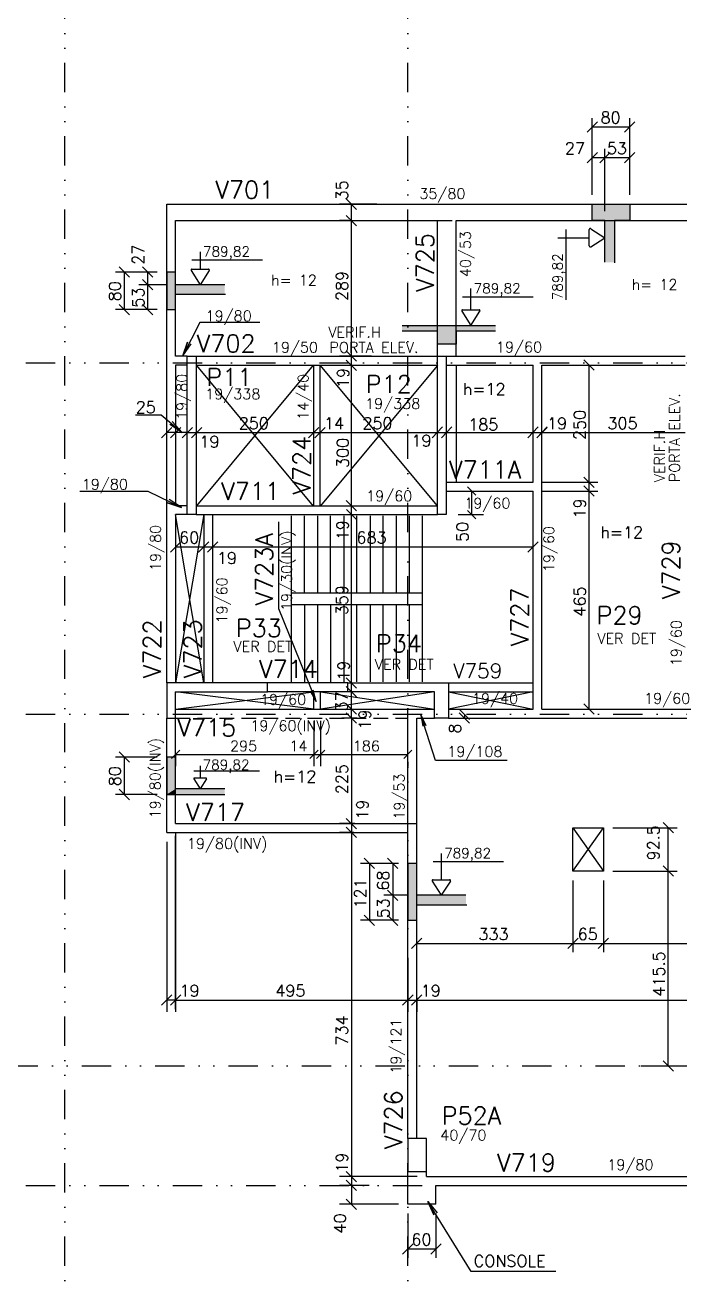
# Model space of a CAD drawing. Extents: x 550200 to 565075, y 404 to 10916.
# Drawn here: x 553862 to 555258, y 4057 to 6733 of the extents above; entities that cross this region are included whole.
import ezdxf

# ---------------------------------------------------------------- set-up
doc = ezdxf.new("R2010")
doc.units = 0
doc.header["$LTSCALE"] = 125
doc.header["$MEASUREMENT"] = 0
doc.linetypes.add('DIVIDE', pattern=[1.25, 0.5, -0.25, 0, -0.25, 0, -0.25])
doc.linetypes.add('HIDDEN', pattern=[0.375, 0.25, -0.125])
doc.layers.get('0').update_dxf_attribs({"linetype": 'CONTINUOUS'})
for name, color, linetype in [('205', 14, 'DIVIDE'), ('210', 7, 'HIDDEN'), ('216', 7, 'CONTINUOUS'), ('220', 4, 'CONTINUOUS'), ('231', 5, 'CONTINUOUS'), ('238', 11, 'CONTINUOUS'), ('250', 5, 'CONTINUOUS'), ('253', 253, 'CONTINUOUS')]:
    doc.layers.add(name, color=color, linetype=linetype)
doc.styles.get("Standard").update_dxf_attribs({"font": 'ROMANS.SHX'})

msp = doc.modelspace()

# ---------------------------------------------------------------- linework, layer by layer
at = {"layer": '205'}
for p, q in [((553947.2, 3617.8), (553947.2, 10272.7)), ((554678.2, 3617.8), (554678.2, 10272.7)), ((550735.3, 6013.4), (560496.2, 6013.4)), ((550735.3, 5263.4), (560230.4, 5263.4)), ((550697.8, 4513.4), (560247, 4513.4)), ((550735.3, 4258.4), (560263.5, 4258.4))]:
    msp.add_line(p, q, dxfattribs=at)
at = {"layer": '210'}
for p, q in [((554741.2, 6316.4), (554781.2, 6316.4)), ((554183.2, 5255.4), (554678.2, 5255.4))]:
    msp.add_line(p, q, dxfattribs=at)
at = {"layer": '216', "color": 7, "linetype": 'Continuous'}
for p, q in [((555060.3, 6505.1), (555082.4, 6527.2)), ((555140.3, 6505.1), (555162.4, 6527.2)), ((555060.3, 6439.7), (555082.4, 6461.8)), ((555087.3, 6439.7), (555109.4, 6461.8)), ((555087.3, 6439.7), (555109.4, 6461.8)), ((555140.3, 6439.7), (555162.4, 6461.8)), ((554062.7, 6217.8), (554084.8, 6195.7)), ((554112.6, 6217.8), (554134.7, 6195.7)), ((554112.6, 6190.8), (554134.7, 6168.7)), ((554112.6, 6190.8), (554134.7, 6168.7)), ((554062.7, 6137.8), (554084.8, 6115.7)), ((554112.6, 6137.8), (554134.7, 6115.7)), ((555075.6, 5997.4), (555053.5, 6019.5)), ((555075.6, 5747.4), (555053.5, 5769.5)), ((555075.6, 5747.4), (555053.5, 5769.5)), ((554823.4, 5730.6), (554805.7, 5748.3)), ((555075.6, 5728.4), (555053.5, 5750.5)), ((555075.6, 5728.4), (555053.5, 5750.5)), ((554823.4, 5680.6), (554805.7, 5698.3)), ((555075.6, 5263.4), (555053.5, 5285.5)), ((554062.7, 5183.4), (554084.8, 5161.3)), ((554174.4, 5168.9), (554192.1, 5186.6)), ((554469.4, 5168.9), (554487.1, 5186.6)), ((554469.4, 5168.9), (554487.1, 5186.6)), ((554483.4, 5168.9), (554501.1, 5186.6)), ((554483.4, 5168.9), (554501.1, 5186.6)), ((554669.4, 5168.9), (554687.1, 5186.6)), ((554062.7, 5103.4), (554084.8, 5081.3)), ((555244.4, 5010.4), (555222.3, 5032.5)), ((554585.2, 4956.3), (554607.3, 4934.2)), ((554635.1, 4956.3), (554657.2, 4934.2)), ((555244.4, 4917.9), (555222.3, 4940)), ((555244.4, 4917.9), (555222.3, 4940)), ((554635.1, 4888.3), (554657.2, 4866.2)), ((554635.1, 4888.3), (554657.2, 4866.2)), ((554585.2, 4835.3), (554607.3, 4813.2)), ((554635.1, 4835.3), (554657.2, 4813.2)), ((554686.2, 4763.6), (554708.3, 4785.7)), ((555019.2, 4763.6), (555041.3, 4785.7)), ((555019.2, 4763.6), (555041.3, 4785.7)), ((555084.2, 4763.6), (555106.3, 4785.7)), ((555084.2, 4763.6), (555106.3, 4785.7)), ((555244.4, 4502.4), (555222.3, 4524.5))]:
    msp.add_line(p, q, dxfattribs=at)
at = {"layer": '216'}
for p, q in [((554568.8, 6340.4), (554546.7, 6362.5)), ((554568.8, 6305.4), (554546.7, 6327.5)), ((554568.8, 6305.4), (554546.7, 6327.5)), ((554568.8, 6016.4), (554546.7, 6038.5)), ((554568.8, 6016.4), (554546.7, 6038.5)), ((554568.8, 6016.4), (554546.7, 6038.5)), ((554568.8, 6016.4), (554546.7, 6038.5)), ((554568.8, 5996.4), (554546.7, 6018.5)), ((554568.8, 5996.4), (554546.7, 6018.5)), ((554175.3, 5875.4), (554153.2, 5853.3)), ((554175.3, 5875.4), (554153.2, 5853.3)), ((554194.3, 5875.4), (554172.2, 5853.3)), ((554194.3, 5875.4), (554172.2, 5853.3)), ((554197.2, 5853.3), (554219.3, 5875.4)), ((554197.2, 5853.3), (554219.3, 5875.4)), ((554219.3, 5875.4), (554197.2, 5853.3)), ((554217.2, 5853.3), (554239.3, 5875.4)), ((554217.2, 5853.3), (554239.3, 5875.4)), ((554466.2, 5853.3), (554488.3, 5875.4)), ((554466.2, 5853.3), (554488.3, 5875.4)), ((554480.2, 5853.3), (554502.3, 5875.4)), ((554480.2, 5853.3), (554502.3, 5875.4)), ((554730.2, 5853.3), (554752.3, 5876.4)), ((554730.2, 5853.3), (554752.3, 5876.4)), ((554750.2, 5853.3), (554772.3, 5876.4)), ((554750.2, 5853.3), (554772.3, 5876.4)), ((554934.2, 5853.3), (554956.3, 5876.4)), ((554934.2, 5853.3), (554956.3, 5876.4)), ((554953.2, 5853.3), (554975.3, 5876.4)), ((554953.2, 5853.3), (554975.3, 5876.4)), ((554953.2, 5853.3), (554975.3, 5875.4)), ((554568.8, 5697.4), (554546.7, 5719.5)), ((554568.8, 5697.4), (554546.7, 5719.5)), ((554569.8, 5678.4), (554547.7, 5700.5)), ((554569.8, 5678.4), (554547.7, 5700.5)), ((554172.2, 5609.3), (554194.3, 5631.4)), ((554232.2, 5609.3), (554254.3, 5631.4)), ((554232.2, 5609.3), (554254.3, 5631.4)), ((554251.2, 5609.3), (554273.3, 5631.4)), ((554251.2, 5609.3), (554273.3, 5631.4)), ((554934.2, 5609.3), (554956.3, 5631.4)), ((554568.8, 5319.4), (554546.7, 5341.5)), ((554568.8, 5319.4), (554546.7, 5341.5)), ((554568.8, 5300.4), (554546.7, 5322.5)), ((554568.8, 5300.4), (554546.7, 5322.5)), ((554568.8, 5263.4), (554546.7, 5285.5)), ((554568.8, 5263.4), (554546.7, 5285.5)), ((554787.7, 5274.5), (554809.8, 5252.4)), ((554568.8, 5244.4), (554546.7, 5266.5)), ((554568.8, 5244.4), (554546.7, 5266.5)), ((554546.7, 5266.5), (554568.8, 5244.4)), ((554546.7, 5266.5), (554568.8, 5244.4)), ((554787.7, 5266.5), (554809.8, 5244.4)), ((554546.7, 5041.5), (554568.8, 5019.4)), ((554546.7, 5041.5), (554568.8, 5019.4)), ((554546.7, 5022.5), (554568.8, 5000.4)), ((554546.7, 5022.5), (554568.8, 5000.4)), ((554546.7, 5022.5), (554568.8, 5000.4)), ((554175.3, 4664.9), (554153.2, 4642.8)), ((554194.3, 4664.9), (554172.2, 4642.8)), ((554194.3, 4664.9), (554172.2, 4642.8)), ((554194.3, 4664.9), (554172.2, 4642.8)), ((554194.3, 4664.9), (554172.2, 4642.8)), ((554172.2, 4642.8), (554194.3, 4664.9)), ((554667.2, 4642.8), (554689.3, 4664.9)), ((554667.2, 4642.8), (554689.3, 4664.9)), ((554686.2, 4642.8), (554708.3, 4664.9)), ((554686.2, 4642.8), (554708.3, 4664.9)), ((554546.7, 4288.5), (554568.8, 4266.4)), ((554546.7, 4288.5), (554568.8, 4266.4)), ((554546.7, 4269.5), (554568.8, 4247.4)), ((554546.7, 4269.5), (554568.8, 4247.4)), ((554546.7, 4229.5), (554568.8, 4207.4)), ((554667.2, 4112), (554689.3, 4134.1)), ((554727.2, 4112), (554749.3, 4134.1))]:
    msp.add_line(p, q, dxfattribs=at)
at = {"layer": '220'}
msp.add_line((554666.1, 6092.9), (554865.1, 6092.9), dxfattribs=at)
for points in [[(555098.4, 6227.6), (555098.4, 6316.4), (555071.4, 6316.4), (555071.4, 6351.4), (555151.4, 6351.4), (555151.4, 6316.4), (555118.4, 6316.4), (555118.4, 6226)], [(554288.1, 6179.7), (554183.2, 6179.7), (554183.2, 6206.7), (554164.2, 6206.7), (554164.2, 6126.7), (554183.2, 6126.7), (554183.2, 6159.7), (554289.7, 6159.7)], [(554865.1, 6080.9), (554781.2, 6080.9), (554781.2, 6052.9), (554741.2, 6052.9), (554741.2, 6080.9), (554666.1, 6080.9)], [(554208.2, 6027.4), (554227.2, 6027.4), (554227.2, 5689.4), (554208.2, 5689.4), (554208.2, 6027.4)], [(554741.2, 5689.4), (554741.2, 6027.4), (554760.2, 6027.4), (554760.2, 5890.4), (554760.2, 5890.4), (554760.2, 5689.4), (554741.2, 5689.4)], [(554183.2, 5311.4), (554379.2, 5311.4), (554379.2, 5330.4), (554164.2, 5330.4), (554164.2, 5255.4), (554183.2, 5255.4), (554183.2, 5311.4)], [(554735.2, 5311.4), (554550.2, 5311.4), (554550.2, 5330.4), (554765.2, 5330.4), (554765.2, 5255.4), (554735.2, 5255.4), (554735.2, 5311.4)], [(554288.1, 5104.3), (554183.2, 5104.3), (554183.2, 5172.3), (554164.2, 5172.3), (554164.2, 5092.3), (554183.2, 5092.3), (554183.2, 5092.3), (554288.1, 5092.3)], [(554802.1, 4877.3), (554697.2, 4877.3), (554697.2, 4945.3), (554678.2, 4945.3), (554678.2, 4824.3), (554697.2, 4824.3), (554697.2, 4857.3), (554803.7, 4857.3)], [(554678.2, 4288.4), (554718.2, 4288.4), (554718.2, 4358.4), (554678.2, 4358.4), (554678.2, 4288.4)]]:
    msp.add_lwpolyline(points, dxfattribs=at)
at = {"layer": '231'}
for p, q in [((554429.7, 5686.9), (554429.7, 5332.9)), ((554457.7, 5521.9), (554457.7, 5686.9)), ((554485.7, 5686.9), (554485.7, 5521.9)), ((554513.7, 5521.9), (554513.7, 5686.9)), ((554541.7, 5686.9), (554541.7, 5521.9)), ((554569.7, 5521.9), (554569.7, 5686.9)), ((554597.7, 5686.9), (554597.7, 5521.9)), ((554625.7, 5521.9), (554625.7, 5686.9)), ((554653.7, 5686.9), (554653.7, 5521.9)), ((554681.7, 5521.9), (554681.7, 5686.9)), ((554709.7, 5332.9), (554709.7, 5686.9)), ((554709.7, 5521.9), (554429.7, 5521.9)), ((554429.7, 5497.9), (554709.7, 5497.9)), ((554457.7, 5497.9), (554457.7, 5332.9)), ((554485.7, 5497.9), (554485.7, 5332.9)), ((554513.7, 5497.9), (554513.7, 5332.9)), ((554541.7, 5497.9), (554541.7, 5332.9)), ((554569.7, 5332.9), (554569.7, 5497.9)), ((554597.7, 5497.9), (554597.7, 5332.9)), ((554625.7, 5332.9), (554625.7, 5497.9)), ((554653.7, 5497.9), (554653.7, 5332.9)), ((554681.7, 5332.9), (554681.7, 5497.9))]:
    msp.add_line(p, q, dxfattribs=at)
at = {"layer": '238'}
for p, q in [((554164.2, 5330.4), (554164.2, 6351.4)), ((554164.2, 6351.4), (557256.2, 6351.4)), ((554183.2, 6027.4), (554183.2, 6316.4)), ((554183.2, 6316.4), (554741.2, 6316.4)), ((554741.2, 6027.4), (554741.2, 6316.4)), ((554781.2, 6027.4), (554781.2, 6316.4)), ((554781.2, 6316.4), (555567.2, 6316.4)), ((554208.2, 6027.4), (554183.2, 6027.4)), ((554227.2, 6027.4), (554741.2, 6027.4)), ((554741.2, 6027.4), (555269.2, 6027.4)), ((554208.2, 6008.4), (554183.2, 6008.4)), ((554183.2, 6008.4), (554183.2, 5708.4)), ((554227.2, 6008.4), (554741.2, 6008.4)), ((554477.2, 6008.4), (554477.2, 5707.4)), ((554491.2, 5707.4), (554491.2, 6008.4)), ((554760.2, 6008.4), (554945.2, 6008.4)), ((554781.2, 6008.4), (554781.2, 5758.4)), ((554945.2, 5758.4), (554945.2, 6008.4)), ((554964.2, 5274.4), (554964.2, 6008.4)), ((554964.2, 6008.4), (555269.2, 6008.4)), ((554760.2, 5758.4), (554945.2, 5758.4)), ((554760.2, 5739.4), (554945.2, 5739.4)), ((554945.2, 5274.4), (554945.2, 5739.4)), ((554208.2, 5708.4), (554183.2, 5708.4)), ((554227.2, 5708.4), (554741.2, 5708.4)), ((554716.2, 5708.4), (554741.2, 5708.4)), ((554208.2, 5689.4), (554183.2, 5689.4)), ((554183.2, 5689.4), (554183.2, 5330.4)), ((554227.2, 5689.4), (554741.2, 5689.4)), ((554243.2, 5689.4), (554243.2, 5330.4)), ((554262.2, 5689.4), (554262.2, 5330.4)), ((554550.2, 5330.4), (554379.2, 5330.4)), ((554765.2, 5330.4), (554945.2, 5330.4)), ((554550.2, 5311.4), (554379.2, 5311.4)), ((554478.2, 5274.4), (554478.2, 5311.4)), ((554492.2, 5274.4), (554492.2, 5311.4)), ((554765.2, 5311.4), (554945.2, 5311.4)), ((554183.2, 5274.4), (554735.2, 5274.4)), ((554678.2, 4358.4), (554678.2, 5274.4)), ((554765.2, 5274.4), (554945.2, 5274.4)), ((554964.2, 5274.4), (555587.2, 5274.4)), ((554164.2, 5011.4), (554164.2, 5255.4)), ((554183.2, 5030.4), (554183.2, 5255.4)), ((554697.2, 4358.4), (554697.2, 5255.4)), ((554697.2, 5255.4), (554735.2, 5255.4)), ((554765.2, 5255.4), (555587.2, 5255.4)), ((554164.2, 5011.4), (554678.2, 5011.4)), ((554183.2, 5030.4), (554697.2, 5030.4)), ((554678.2, 4218.4), (554678.2, 4288.4)), ((554718.2, 4277.4), (554718.2, 4288.4)), ((554718.2, 4277.4), (555417.7, 4277.4)), ((554738.2, 4258.4), (555417.7, 4258.4)), ((554738.2, 4218.4), (554738.2, 4258.4)), ((554738.2, 4218.4), (554678.2, 4218.4))]:
    msp.add_line(p, q, dxfattribs=at)
msp.add_lwpolyline([(555030.2, 5021.4), (555095.2, 5021.4), (555095.2, 4928.9), (555030.2, 4928.9), (555030.2, 5021.4)], dxfattribs=at)
at = {"layer": '250', "color": 7, "linetype": 'Continuous'}
for p, q in [((555071.4, 6371.4), (555071.4, 6534.9)), ((555151.4, 6371.4), (555151.4, 6534.9)), ((555071.4, 6516.2), (555151.4, 6516.2)), ((555071.4, 6371.4), (555071.4, 6469.5)), ((555071.4, 6450.7), (555098.4, 6450.7)), ((555098.4, 6336.4), (555098.4, 6469.5)), ((555098.4, 6336.4), (555098.4, 6469.5)), ((555098.4, 6450.7), (555151.4, 6450.7)), ((555151.4, 6371.4), (555151.4, 6469.5)), ((554144.2, 6206.7), (554055, 6206.7)), ((554073.8, 6206.7), (554073.8, 6126.7)), ((554144.2, 6206.7), (554104.9, 6206.7)), ((554123.6, 6206.7), (554123.6, 6179.7)), ((554163.2, 6179.7), (554104.9, 6179.7)), ((554163.2, 6179.7), (554104.9, 6179.7)), ((554123.6, 6179.7), (554123.6, 6126.7)), ((554144.2, 6126.7), (554055, 6126.7)), ((554144.2, 6126.7), (554104.9, 6126.7)), ((555064.6, 5758.4), (555064.6, 6008.4)), ((555072.8, 6008.4), (555083.3, 6008.4)), ((554965.2, 5758.4), (555083.3, 5758.4)), ((554965.2, 5758.4), (555083.3, 5758.4)), ((555064.6, 5739.4), (555064.6, 5758.4)), ((554785.2, 5739.4), (554839.5, 5739.4)), ((554814.5, 5689.4), (554814.5, 5739.4)), ((554965.2, 5739.4), (555083.3, 5739.4)), ((554965.2, 5739.4), (555083.3, 5739.4)), ((555064.6, 5274.4), (555064.6, 5739.4)), ((554785.2, 5689.4), (554839.5, 5689.4)), ((555076.8, 5274.4), (555083.3, 5274.4)), ((554478.2, 5249.4), (554478.2, 5152.8)), ((554478.2, 5249.4), (554478.2, 5152.8)), ((554492.2, 5249.4), (554492.2, 5152.8)), ((554492.2, 5249.4), (554492.2, 5152.8)), ((554144.2, 5172.3), (554055, 5172.3)), ((554073.8, 5172.3), (554073.8, 5092.3)), ((554183.2, 5177.8), (554478.2, 5177.8)), ((554183.2, 5176.1), (554183.2, 5152.8)), ((554478.2, 5177.8), (554492.2, 5177.8)), ((554492.2, 5177.8), (554678.2, 5177.8)), ((554678.2, 5161.8), (554678.2, 5152.8)), ((554144.2, 5092.3), (554055, 5092.3)), ((555115.2, 5021.4), (555252.1, 5021.4)), ((555233.4, 4928.9), (555233.4, 5021.4)), ((554658.2, 4945.3), (554577.5, 4945.3)), ((554596.2, 4945.3), (554596.2, 4824.3)), ((554658.2, 4945.3), (554627.4, 4945.3)), ((554646.1, 4945.3), (554646.1, 4877.3)), ((555115.2, 4928.9), (555252.1, 4928.9)), ((555115.2, 4928.9), (555252.1, 4928.9)), ((555233.4, 4513.4), (555233.4, 4928.9)), ((555030.2, 4908.9), (555030.2, 4755.9)), ((555030.2, 4908.9), (555030.2, 4755.9)), ((555095.2, 4908.9), (555095.2, 4755.9)), ((555095.2, 4908.9), (555095.2, 4755.9)), ((554677.2, 4877.3), (554627.4, 4877.3)), ((554677.2, 4877.3), (554627.4, 4877.3)), ((554646.1, 4877.3), (554646.1, 4824.3)), ((554658.2, 4824.3), (554577.5, 4824.3)), ((554658.2, 4824.3), (554627.4, 4824.3)), ((554697.2, 4763.6), (554697.2, 4793.4)), ((554697.2, 4774.6), (555030.2, 4774.6)), ((555030.2, 4774.6), (555095.2, 4774.6)), ((555095.2, 4774.6), (555780.2, 4774.6)), ((555175.7, 4513.4), (555252.1, 4513.4))]:
    msp.add_line(p, q, dxfattribs=at)
at = {"layer": '250'}
for p, q in [((554612.2, 6351.4), (554532.8, 6351.4)), ((554557.8, 6332.4), (554557.8, 6351.4)), ((554552.3, 6316.4), (554532.8, 6316.4)), ((554557.8, 6027.4), (554557.8, 6332.4)), ((555015.5, 6147.4), (555015.5, 6297.6)), ((555065.1, 6280), (555065.1, 6297.6)), ((555068.1, 6299.2), (555098.4, 6280)), ((554997.9, 6280), (555065.1, 6280)), ((555065.1, 6262.4), (555065.1, 6280)), ((555065.1, 6262.4), (555065.1, 6280)), ((555068.1, 6260.8), (555098.4, 6280)), ((554235.6, 6250.1), (554235.6, 6213)), ((554235.6, 6250.1), (554235.6, 6213)), ((554216.4, 6210), (554235.6, 6179.7)), ((554216.4, 6210), (554235.6, 6179.7)), ((554218.1, 6232.6), (554368.3, 6232.6)), ((554218.1, 6232.6), (554368.3, 6232.6)), ((554218.1, 6213), (554235.6, 6213)), ((554218.1, 6213), (554235.6, 6213)), ((554254.9, 6210), (554235.6, 6179.7)), ((554254.9, 6210), (554235.6, 6179.7)), ((554235.7, 6213), (554253.2, 6213)), ((554235.7, 6213), (554253.2, 6213)), ((554812.6, 6126.1), (554812.6, 6171.5)), ((554795.1, 6153.9), (554945.3, 6153.9)), ((554793.4, 6123.2), (554812.6, 6092.9)), ((554795.1, 6126.1), (554812.6, 6126.1)), ((554812.6, 6092.9), (554831.9, 6123.2)), ((554812.7, 6126.1), (554830.2, 6126.1)), ((554579.8, 6027.4), (554532.8, 6027.4)), ((554600.6, 6027.4), (554532.8, 6027.4)), ((554557.8, 6007.4), (554557.8, 6027.4)), ((554228.2, 5708.4), (554477.2, 6008.4)), ((554477.2, 5707.4), (554228.2, 6007.4)), ((554741.2, 5708.4), (554491.2, 6008.4)), ((554741.2, 6007.4), (554491.2, 5707.4)), ((554557.8, 5708.4), (554557.8, 6007.4)), ((554208.2, 5850.4), (554208.2, 5889.3)), ((554183.2, 5864.3), (554164.2, 5864.3)), ((554183.2, 5864.4), (554183.2, 5839.3)), ((554208.2, 5864.3), (554183.2, 5864.3)), ((554208.2, 5864.3), (554228.2, 5864.3)), ((554228.2, 5864.3), (554477.2, 5864.3)), ((554477.2, 5864.3), (554491.2, 5864.3)), ((554491.2, 5864.3), (554741.2, 5864.3)), ((554741.2, 5864.3), (554761.2, 5864.3)), ((554761.2, 5864.3), (554944.2, 5864.3)), ((554944.2, 5864.3), (554964.2, 5864.3)), ((554964.2, 5864.3), (555269.2, 5864.3)), ((554557.8, 5689.4), (554557.8, 5708.4)), ((554243.2, 5689.4), (554183.2, 5330.4)), ((554243.2, 5330.4), (554183.2, 5689.4)), ((554557.8, 5330.4), (554557.8, 5689.4)), ((554945.2, 5626.7), (554945.2, 5645.3)), ((554183.2, 5620.3), (554243.2, 5620.3)), ((554243.2, 5620.3), (554262.2, 5620.3)), ((554262.2, 5620.3), (554945.2, 5620.3)), ((554557.8, 5311.4), (554557.8, 5330.4)), ((554478.2, 5274.4), (554183.2, 5311.4)), ((554183.2, 5274.4), (554478.2, 5311.4)), ((554492.2, 5311.4), (554735.2, 5274.4)), ((554735.2, 5311.4), (554492.2, 5274.4)), ((554557.8, 5274.4), (554557.8, 5311.4)), ((554765.2, 5311.4), (554945.2, 5274.4)), ((554945.2, 5311.4), (554765.2, 5274.4)), ((554557.8, 5255.4), (554557.8, 5274.4)), ((554570.5, 5255.4), (554537.2, 5255.4)), ((554557.8, 5255.4), (554557.8, 5030.4)), ((554785.2, 5255.4), (555084.3, 5255.4)), ((554798.8, 5263.4), (554798.8, 5255.4)), ((554222.1, 5142.7), (554362.1, 5142.7)), ((554235.6, 5153.6), (554235.6, 5127.6)), ((554222.2, 5125.5), (554235.6, 5104.3)), ((554223.3, 5127.6), (554235.6, 5127.6)), ((554249.1, 5125.5), (554235.6, 5104.3)), ((554235.7, 5127.6), (554248, 5127.6)), ((554183.2, 5010.4), (554183.2, 4628.9)), ((554513.1, 5011.4), (554582.8, 5011.4)), ((554565.6, 5030.4), (554532.8, 5030.4)), ((554563.4, 5011.4), (554532.8, 5011.4)), ((554557.8, 5030.4), (554557.8, 5011.4)), ((554557.8, 5011.4), (554557.8, 4277.4)), ((555030.2, 4928.9), (555095.2, 5021.4)), ((555030.2, 5021.4), (555095.2, 4928.9)), ((554164.2, 4991.4), (554164.2, 4628.9)), ((554183.2, 4634.6), (554183.2, 5004.4)), ((554749.6, 4966.8), (554749.6, 4910.5)), ((554749.6, 4966.8), (554749.6, 4910.5)), ((554732.1, 4949.2), (554882.3, 4949.2)), ((554732.1, 4949.2), (554882.3, 4949.2)), ((554730.4, 4907.6), (554749.6, 4877.3)), ((554730.4, 4907.6), (554749.6, 4877.3)), ((554732.1, 4910.5), (554749.6, 4910.5)), ((554732.1, 4910.5), (554749.6, 4910.5)), ((554768.9, 4907.6), (554749.6, 4877.3)), ((554768.9, 4907.6), (554749.6, 4877.3)), ((554749.7, 4910.5), (554767.2, 4910.5)), ((554749.7, 4910.5), (554767.2, 4910.5)), ((554183.2, 4777.8), (554183.2, 4628.9)), ((554678.2, 4743.7), (554678.2, 4628.9)), ((554697.2, 4658.8), (554697.2, 4628.9)), ((554183.2, 4653.9), (554164.2, 4653.9)), ((554183.2, 4653.9), (554164.2, 4653.9)), ((554183.2, 4653.9), (554678.2, 4653.9)), ((554678.2, 4653.9), (554697.2, 4653.9)), ((554697.2, 4653.9), (559927.7, 4653.9)), ((554698.2, 4277.4), (554532.8, 4277.4)), ((554595.5, 4258.4), (554532.8, 4258.4)), ((554557.8, 4277.4), (554557.8, 4258.4)), ((554557.8, 4258.4), (554557.8, 4218.4)), ((554658.2, 4218.4), (554532.8, 4218.4)), ((554678.2, 4198.4), (554678.2, 4104.3)), ((554738.2, 4198.4), (554738.2, 4104.3)), ((554678.2, 4123.1), (554738.2, 4123.1))]:
    msp.add_line(p, q, dxfattribs=at)
for points in [[(554363, 6099.1), (554234.8, 6099.1), (554198.4, 6028), (554208.9, 6057.4), (554198.4, 6028), (554216.2, 6053.7)], [(554097.9, 5901.9), (554152.4, 5901.9), (554197.2, 5864.7), (554176, 5887.6), (554197.2, 5864.7), (554170.8, 5881.3)], [(553979.1, 5739.5), (554124.1, 5739.5), (554195.7, 5704.3), (554166.1, 5714.3), (554195.7, 5704.3), (554169.7, 5721.6)], [(554993.8, 4074.7), (554812.9, 4074.7), (554721.1, 4224.6), (554733.8, 4196), (554721.1, 4224.6), (554740.7, 4200.3)]]:
    msp.add_lwpolyline(points, dxfattribs=at)
at = {"layer": '250', "color": 7, "linetype": 'Continuous'}
for points in [[(554402.2, 5673.8), (554402.2, 5488.9), (554482.9, 5290.9), (554470.6, 5312.7), (554482.9, 5290.9), (554476.6, 5315.1)], [(554890.2, 5165.2), (554890.2, 5165.2), (554737.5, 5165.2), (554705.7, 5262.4), (554716.5, 5239.8), (554705.7, 5262.4), (554710.3, 5237.8)]]:
    msp.add_lwpolyline(points, dxfattribs=at)
at = {"layer": '250'}
for centre, radius, start, end in [((555067, 6297.6), 1.93, 57.623, 180), ((555067, 6262.4), 1.93, 180, 302.3723), ((554218.1, 6211), 1.93, 90, 212.377), ((554218.1, 6211), 1.93, 90, 212.377), ((554253.2, 6211), 1.93, 327.6277, 90), ((554253.2, 6211), 1.93, 327.6277, 90), ((554795.1, 6124.2), 1.93, 90, 212.377), ((554795.1, 6124.2), 1.93, 90, 212.377), ((554830.2, 6124.2), 1.93, 327.6277, 90), ((554830.2, 6124.2), 1.93, 327.6277, 90), ((554223.3, 5126.2), 1.35, 90, 212.377), ((554248, 5126.2), 1.35, 327.6277, 90), ((554732.1, 4908.6), 1.93, 90, 212.377), ((554732.1, 4908.6), 1.93, 90, 212.377), ((554767.2, 4908.6), 1.93, 327.6277, 90), ((554767.2, 4908.6), 1.93, 327.6277, 90)]:
    msp.add_arc(centre, radius, start, end, dxfattribs=at)
at = {"layer": '253'}
for points in [[(555071.4, 6351.4), (555071.4, 6316.4), (555098.4, 6316.4)], [(555071.4, 6351.4), (555098.4, 6316.4), (555151.4, 6351.4)], [(555118.4, 6316.4), (555151.4, 6351.4), (555098.4, 6316.4)], [(555118.4, 6316.4), (555151.4, 6316.4), (555151.4, 6351.4)], [(555118.4, 6316.4), (555098.4, 6316.4), (555098.4, 6227.6)], [(555118.4, 6316.4), (555098.4, 6227.6), (555118.4, 6227.6)], [(554164.2, 6126.7), (554164.2, 6206.7), (554183.2, 6206.7)], [(554164.2, 6126.7), (554183.2, 6206.7), (554183.2, 6179.7)], [(554164.2, 6126.7), (554183.2, 6179.7), (554183.2, 6126.7)], [(554183.2, 6159.7), (554183.2, 6126.7), (554183.2, 6179.7)], [(554183.2, 6159.7), (554183.2, 6179.7), (554288.1, 6179.7)], [(554183.2, 6159.7), (554288.1, 6179.7), (554288.1, 6159.7)], [(554666.1, 6080.9), (554666.1, 6092.9), (554865.1, 6092.9)], [(554666.1, 6080.9), (554865.1, 6092.9), (554741.2, 6080.9)], [(554781.2, 6080.9), (554741.2, 6080.9), (554865.1, 6092.9)], [(554781.2, 6080.9), (554781.2, 6052.9), (554741.2, 6052.9)], [(554781.2, 6080.9), (554741.2, 6052.9), (554741.2, 6080.9)], [(554781.2, 6080.9), (554865.1, 6092.9), (554865.1, 6080.9)], [(554164.2, 5092.3), (554164.2, 5172.3), (554183.2, 5172.3)], [(554164.2, 5092.3), (554183.2, 5172.3), (554183.2, 5104.3)], [(554164.2, 5092.3), (554183.2, 5104.3), (554183.2, 5092.3)], [(554183.2, 5092.3), (554183.2, 5092.3), (554183.2, 5104.3)], [(554183.2, 5092.3), (554183.2, 5104.3), (554288.1, 5104.3)], [(554183.2, 5092.3), (554288.1, 5104.3), (554288.1, 5092.3)], [(554678.2, 4824.3), (554678.2, 4945.3), (554697.2, 4945.3)], [(554678.2, 4824.3), (554697.2, 4945.3), (554697.2, 4877.3)], [(554678.2, 4824.3), (554697.2, 4877.3), (554697.2, 4824.3)], [(554697.2, 4857.3), (554697.2, 4824.3), (554697.2, 4877.3)], [(554697.2, 4857.3), (554697.2, 4877.3), (554802.1, 4877.3)], [(554697.2, 4857.3), (554802.1, 4877.3), (554802.1, 4857.3)]]:
    msp.add_solid(points, dxfattribs=at)

# ---------------------------------------------------------------- texts
for p in [(554241.6, 6239.9), (554818.6, 6161.3), (554240.7, 5145.2), (554755.6, 4956.6)]:
    msp.add_text('789,82', height=21.25).set_placement(p)
msp.add_text('789,82', height=21.25, rotation=90).set_placement((555008.1, 6146.5))
at = {"layer": '216', "color": 7, "linetype": 'Continuous'}
for s, height, p in [('80', 25, (555088.9, 6523.7)), ('27', 25, (555013, 6458.2)), ('53', 25, (555102.4, 6458.2)), ('295', 22.5, (554299.2, 5184.5)), ('14', 22.5, (554425.7, 5184.5)), ('186', 22.5, (554560.8, 5184.6)), ('333', 25, (554828.7, 4782.1)), ('65', 25, (555040.2, 4782.1))]:
    msp.add_text(s, height=height, dxfattribs=at).set_placement(p)
at = {"layer": '216'}
for s, height, p in [('35', 25, (554550.3, 6359.8)), ('40/53', 22.5, (554812.5, 6195.8)), ('289', 25, (554550.3, 6144.9)), ('19', 25, (554552.7, 5959.3)), ('19/80', 22.5, (554207.9, 5891.4)), ('14/40', 22.5, (554466.3, 5891.1)), ('PORTA ELEV.', 22.5, (555258.1, 5758.3)), ('VERIF.H', 22.5, (555226.1, 5758.3)), ('300', 25, (554551.9, 5788.7)), ('19/80', 22.5, (554151.7, 5569)), ('19/30(INV)', 22.5, (554431.3, 5483.8)), ('19', 25, (554551.7, 5634.7)), ('19/60', 22.5, (554990, 5566.6)), ('19/60', 22.5, (554293.2, 5457.1)), ('359', 25, (554550.3, 5474.9)), ('19/60', 22.5, (555261.6, 5365.9)), ('19', 25, (554553.7, 5335.1)), ('37', 25, (554549.7, 5269.5)), ('19', 25, (554599.1, 5230.9)), ('8', 25, (554791.3, 5222.1)), ('19/80(INV)', 22.5, (554150.8, 5041.5)), ('225', 25, (554550.3, 5092.9)), ('19/53', 22.5, (554670.9, 5038.6)), ('19', 25, (554593.8, 5038.8)), ('734', 25, (554550.3, 4556.9)), ('19/121', 22.5, (554664.2, 4496.9)), ('19', 25, (554550.3, 4285.8)), ('40', 25, (554546.1, 4155.9))]:
    msp.add_text(s, height=height, rotation=90, dxfattribs=at).set_placement(p)
for s, height, p in [('35/80', 22.5, (554702.7, 6362.6)), ('h= 12', 22.5, (554386.9, 6178)), ('h= 12', 22.5, (555155.5, 6169)), ('19/80', 22.5, (554247.1, 6101.9)), ('VERIF.H', 22.5, (554508.8, 6067)), ('19/50', 22.5, (554388.4, 6034.9)), ('PORTA ELEV.', 22.5, (554511.1, 6034.7)), ('19/60', 22.5, (554866.1, 6035.4)), ('h=12', 25, (554795.6, 5944.5)), ('19/338', 22.5, (554246.3, 5935.4)), ('25', 25, (554098.1, 5905.8)), ('19/338', 22.5, (554587.1, 5914.8)), ('250', 25, (554317.7, 5871.8)), ('14', 25, (554499.6, 5871.8)), ('250', 25, (554581.2, 5871.8)), ('185', 25, (554806.8, 5869)), ('19', 25, (554975, 5871.4)), ('305', 25, (555103.6, 5871.8)), ('19', 25, (554234, 5832.4)), ('19', 25, (554685.9, 5834.6)), ('19/80', 22.5, (553983.2, 5742.6)), ('19/60', 22.5, (554589.4, 5717.9)), ('19/60', 22.5, (554798.6, 5702.6)), ('60', 25, (554190.7, 5627.8)), ('683', 25, (554568.7, 5627.8)), ('h=12', 25, (555088.7, 5639.1)), ('19', 25, (554271.1, 5584)), ('VER DET', 22.5, (555082.3, 5413.9)), ('VER DET', 22.5, (554306.6, 5396.7)), ('VER DET', 22.5, (554607.9, 5358.8)), ('19/60', 22.5, (554363.2, 5283.6)), ('19/40', 22.5, (554814.9, 5285.8)), ('19/60', 22.5, (555181.9, 5286)), ('19/60(INV)', 22.5, (554342.6, 5227.7)), ('19/108', 22.5, (554762.3, 5172.8)), ('h=12', 25, (554392.2, 5118.1)), ('19/80(INV)', 22.5, (554207.3, 4976.4)), ('19', 25, (554191.6, 4661.4)), ('495', 25, (554395.7, 4661.4)), ('19', 25, (554705.6, 4661.4)), ('40/70', 22.5, (554747.4, 4354.6)), ('19/80', 22.5, (555103.4, 4291.4)), ('60', 25, (554685.7, 4130.6)), ('CONSOLE', 25, (554818.7, 4084.8))]:
    msp.add_text(s, height=height, dxfattribs=at).set_placement(p)
at = {"layer": '216', "color": 7, "linetype": 'Continuous'}
for s, p in [('27', (554115.9, 6222.2)), ('80', (554066.3, 6144.2)), ('53', (554116.1, 6130.7)), ('250', (555057.1, 5848.4)), ('19', (555057.1, 5681.1)), ('50', (554807, 5631.1)), ('465', (555057.1, 5471.9)), ('80', (554066.3, 5109.8)), ('92.5', (555214.3, 4951.8)), ('68', (554638, 4887.4)), ('121', (554589.3, 4849.2)), ('53', (554638.6, 4828.3)), ('415.5', (555225.9, 4661.2))]:
    msp.add_text(s, height=25, rotation=90, dxfattribs=at).set_placement(p)
at = {"layer": '220'}
for s, height, p in [('V701', 37.5, (554267.9, 6363.4)), ('V702', 37.5, (554228.4, 6035.5)), ('P11', 37.5, (554248.9, 5963.8)), ('P12', 37.5, (554588.5, 5948.8)), ('V711A', 37.5, (554765.9, 5766.7)), ('V711', 37.5, (554280.5, 5720.6)), ('P29', 37.5, (555080.7, 5455.9)), ('P33', 37.5, (554311.7, 5428.5)), ('P34', 37.5, (554610.2, 5395.7)), ('V714', 37.5, (554361.1, 5341.3)), ('V759', 31.25, (554775, 5340.7)), ('V715', 37.5, (554187, 5216.5)), ('V717', 37.5, (554205.8, 5035.9)), ('P52A', 37.5, (554750.4, 4388.6)), ('V719', 37.5, (554868.5, 4288.5))]:
    msp.add_text(s, height=height, dxfattribs=at).set_placement(p)
for s, p in [('V725', (554733.7, 6164.4)), ('V724', (554470.8, 5732)), ('V723A', (554390.8, 5495.6)), ('V729', (555257.8, 5509.1)), ('V727', (554935.2, 5408.4)), ('V722', (554151.6, 5340.5)), ('V723', (554238.4, 5340.5)), ('V726', (554666, 4336))]:
    msp.add_text(s, height=37.5, rotation=90, dxfattribs=at).set_placement(p)

doc.saveas('drawing.dxf')
